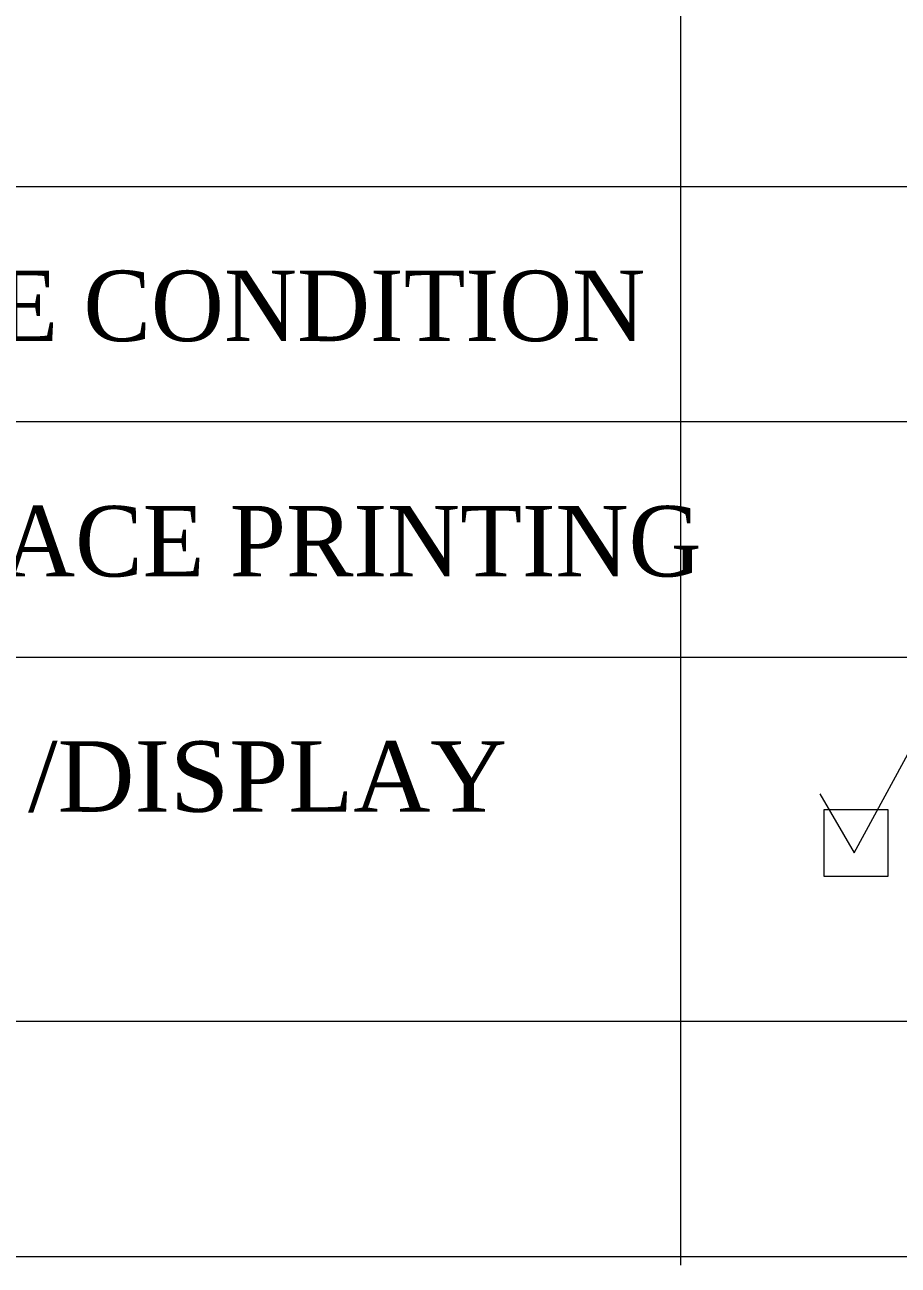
# Model space of a CAD drawing. Header units: millimetres. Extents: x 1653 to 3206, y -200 to 97.
# Drawn here: x 1690.25 to 1724.84, y -97.92 to -48.79 of the extents above; entities that cross this region are included whole.
import ezdxf

# ---------------------------------------------------------------- set-up
doc = ezdxf.new("R2010")
doc.units = ezdxf.units.MM
doc.header["$LTSCALE"] = 3
doc.styles.add('WMF-Times New Roman1', font='TIMES.TTF')

# ---------------------------------------------------------------- blocks, each defined once
blk = doc.blocks.new('XY')
at = {"color": 7, "lineweight": 20}
for points in [[(62.809, 200.334), (62.809, 101.683)], [(6.177, 144.412), (200.583, 144.412)], [(6.177, 135.092), (200.583, 135.092)], [(6.177, 125.771), (200.583, 125.771)], [(68.337, 120.35), (69.701, 118.021), (72.487, 123.133)], [(6.177, 111.344), (200.583, 111.344)], [(6.177, 102.024), (200.583, 102.024)]]:
    blk.add_lwpolyline(points, dxfattribs=at)
blk.add_lwpolyline([(68.497, 117.094), (71.038, 117.094), (71.038, 119.719), (68.497, 119.719)], close=True, dxfattribs=at)
at = {"color": 7, "lineweight": 20, "style": 'WMF-Times New Roman1', "width": 0.95}
for s, p in [('/DRIVE CONDITION', (24.812, 138.284)), ('/SURFACE PRINTING', (24.812, 128.963))]:
    blk.add_text(s, height=2.79183, dxfattribs=at).set_placement(p)
at = {"color": 7, "lineweight": 20, "style": 'WMF-Times New Roman1'}
blk.add_text('/DISPLAY', height=2.7918, dxfattribs=at).set_placement((36.972, 119.643))

msp = doc.modelspace()

# ---------------------------------------------------------------- block references
msp.add_blockref('XY', (1653.404, -199.603))

doc.saveas('drawing.dxf')
